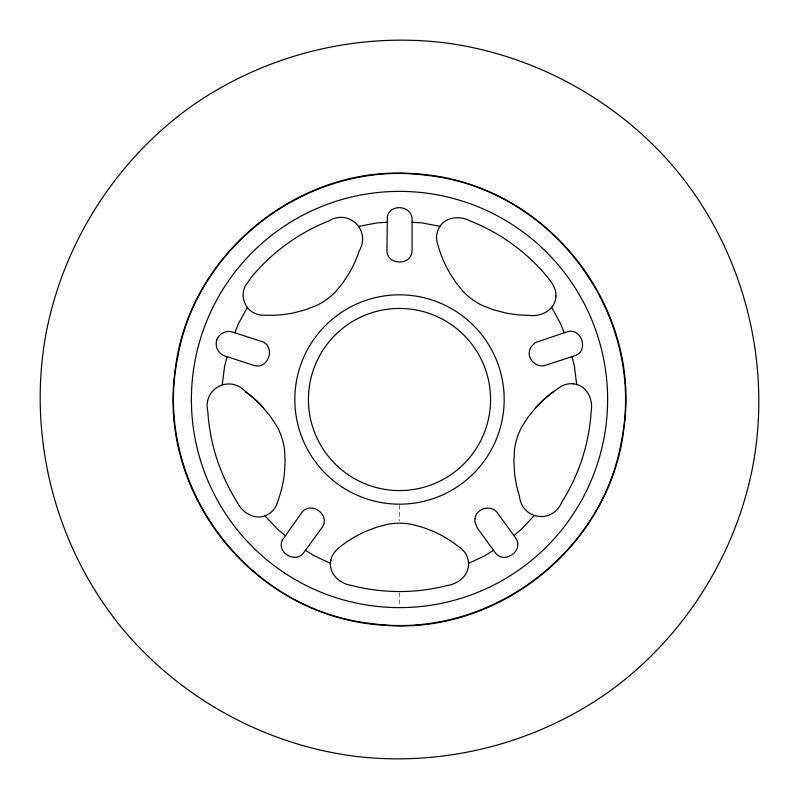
<?xml version="1.0" encoding="UTF-8"?>
<svg xmlns="http://www.w3.org/2000/svg" width="799" height="799" viewBox="0 0 799 799"><rect width="100%" height="100%" fill="white"/><g stroke="black" fill="none" stroke-linecap="round" stroke-linejoin="round"><path stroke-width="0.6" stroke-dasharray="4 3" d="M399.5 505.368L399.5 520.828M399.5 592.778L399.5 606.381"/><path stroke-width="1.2" d="M222.282 384.649L224.619 366.142L227.046 356.684M234.816 332.774L238.412 323.695L247.4 307.345M573.392 383.83A20.864 20.454 82.8 0 0 558.601 388.114L553.208 391.919A118.482 116.175 90 0 0 535.65 407.8L528.159 416.998L521.767 426.916A64.719 63.451 -75.6 0 0 517.153 437.732A64.719 63.451 -68.4 0 0 514.536 449.188L513.877 460.973L514.526 472.808A118.482 116.175 -54 0 0 519.4 495.979C521.777 519.64 552.459 524.334 561.647 502.401A192.04 192.04 0 0 0 591.16 411.555C593.357 399.39 586.875 385.098 573.392 383.83M534.141 515.685L521.377 529.278L513.847 535.51M493.512 550.281L485.273 555.515L468.384 563.455M358.861 226.367L377.188 222.871L386.936 222.252M412.064 222.252L421.812 222.871L440.139 226.367M330.616 563.455L313.727 555.515L305.488 550.281M245.792 391.919C229.962 374.182 202.377 388.424 207.84 411.555A192.04 192.04 0 0 0 237.353 502.401C242.726 513.537 256.379 521.288 268.025 514.386A20.864 20.454 46.8 0 0 277.473 502.231L279.6 495.979A118.482 116.175 54 0 0 284.474 472.808L285.123 460.973L284.464 449.188A64.719 63.451 68.4 0 0 281.847 437.732A64.719 63.451 75.6 0 0 277.233 426.916L270.841 416.998L263.35 407.8A118.482 116.175 -90 0 0 245.792 391.919A118.482 116.175 90 0 1 263.35 407.8M285.153 535.51L277.623 529.278L264.859 515.685M551.6 307.345L560.588 323.695L564.184 332.774M571.954 356.684L574.381 366.142L576.718 384.649M535.65 407.8A118.482 116.175 -90 0 1 553.208 391.919M475.035 518.581L474.946 521.857L477.273 527.929L494.891 552.179C503.889 565.602 525.213 550.111 515.235 537.407L497.617 513.158C491.645 504.219 476.294 507.904 475.035 518.581M175.221 369.777C156.724 496.169 256.369 618.126 383.919 625.208C499.715 635.065 610.356 544.668 623.779 429.223C642.276 302.831 542.631 180.874 415.081 173.792C299.285 163.935 188.644 254.332 175.221 369.777M330.866 560.049C327.9 573.253 339.485 583.839 351.74 585.507A192.04 192.04 0 0 0 447.26 585.507C459.515 583.839 471.1 573.253 468.134 560.049A20.864 20.454 -25.2 0 0 459.495 547.295L454.202 543.34A118.482 116.175 -18 0 0 433.677 531.545L422.621 527.27L411.205 524.254A64.719 63.451 -3.6 0 0 399.5 523.205A64.719 63.451 3.6 0 0 387.795 524.254L376.379 527.27L365.323 531.555A118.482 116.175 18 0 0 344.798 543.34C338.826 547.615 332.284 552.319 330.866 560.049M529.507 350.651C527.3 359.68 536.938 368.359 545.687 365.223L574.191 355.954C589.732 351.55 581.582 326.481 566.421 332.044L534.95 342.721L530.596 347.555L529.507 350.651M243.505 290.786C242.107 297.737 244.454 305.098 249.608 309.962A20.864 20.454 -61.2 0 0 264.089 315.196L270.691 315.285A118.482 116.175 -54 0 0 294.232 312.759L305.697 309.722L316.704 305.448A64.719 63.451 -39.6 0 0 326.791 299.415A64.719 63.451 -32.4 0 0 335.64 291.685L343.101 282.536L349.533 272.579A118.482 116.175 -18 0 0 359.21 250.976C371.195 230.432 349.123 208.599 328.808 220.943A192.04 192.04 0 0 0 251.525 277.083L245.293 285.852L243.505 290.786M46.322 332.124C26.597 436.024 55.131 547.145 122.467 628.683C180.454 698.246 264.629 744.518 354.436 756.214C444.324 767.22 537.367 743.33 610.836 690.386C683.904 636.873 735.37 555.764 752.678 466.876C772.403 362.976 743.869 251.855 676.533 170.317C618.546 100.754 534.371 54.482 444.564 42.786C354.676 31.78 261.633 55.67 188.165 108.614C115.096 162.127 63.63 243.236 46.322 332.124M177.698 357.193C152.12 482.087 244.504 609.247 371.195 623.52C486.032 639.899 601.397 556.084 621.302 441.807C646.88 316.913 554.496 189.753 427.805 175.48C312.968 159.101 197.603 242.916 177.698 357.193M387.355 216.649L386.936 249.877C386.317 266.027 412.683 266.027 412.064 249.877L412.064 219.905C412.703 205.762 390.411 202.826 387.355 216.649M555.934 296.02C555.525 310.012 540.893 317.353 528.309 315.285A118.482 116.175 54 0 1 504.768 312.759L493.303 309.722L482.296 305.448A64.719 63.451 39.6 0 1 472.209 299.415A64.719 63.451 32.4 0 1 463.36 291.685L455.899 282.536L449.467 272.579A118.482 116.175 18 0 1 439.79 250.976L437.832 244.664A20.864 20.454 10.8 0 1 438.341 229.273C443.705 216.839 459.305 215.091 470.192 220.943A192.04 192.04 0 0 1 547.475 277.083C551.729 282.646 556.434 288.589 555.934 296.02M216.739 340.114C214.621 346.506 218.397 353.917 224.809 355.954L253.313 365.223C268.484 370.786 276.634 345.717 261.083 341.313L232.579 332.044C226.197 329.927 218.776 333.712 216.739 340.114M282.207 540.294C276.544 553.268 296.299 564.004 304.109 552.179L321.727 527.929C331.705 515.235 310.382 499.735 301.383 513.158L282.207 540.294M341.572 486.691A104.679 104.679 0 0 0 503.969 406.072A104.679 104.679 0 0 0 352.958 305.737A104.679 104.679 0 0 0 341.572 486.691M349.103 475.355A91.066 91.066 0 0 0 490.386 405.223A91.066 91.066 0 0 0 359.011 317.932A91.066 91.066 0 0 0 349.103 475.355M284.334 572.843A208.12 208.12 0 0 0 607.21 412.564A208.12 208.12 0 0 0 306.966 213.083A208.12 208.12 0 0 0 284.334 572.843"/></g></svg>
